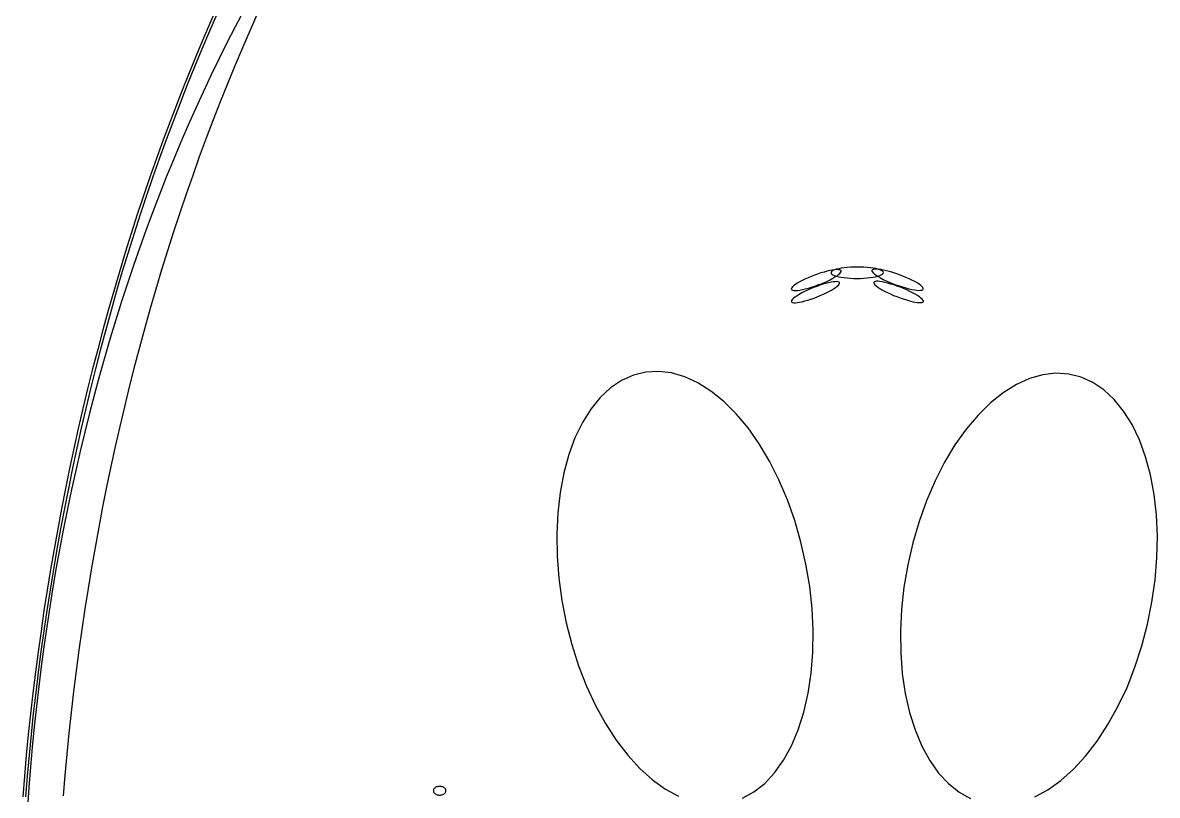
# Model space of a CAD drawing. Extents: x -1 to 217, y -22 to 302.
# Drawn here: x -0.6 to 100.8, y 158.5 to 227.6 of the extents above; entities that cross this region are included whole.
import ezdxf

# ---------------------------------------------------------------- set-up
doc = ezdxf.new("R2010")
doc.units = 0

msp = doc.modelspace()

# ---------------------------------------------------------------- linework, layer by layer
at = {"layer": 'ELLIPSES'}
for p, q in [((16.51, 228.36), (15.83, 226.78)), ((16.79, 228.37), (16.1, 226.79)), ((19.15, 228.59), (18.4, 227.17)), ((20.43, 228.45), (19.73, 226.88)), ((18.4, 227.17), (17.66, 225.74)), ((15.83, 226.78), (15.15, 225.19)), ((16.1, 226.79), (15.42, 225.2)), ((19.73, 226.88), (19.04, 225.3)), ((15.15, 225.19), (14.49, 223.59)), ((15.42, 225.2), (14.76, 223.6)), ((17.66, 225.74), (16.94, 224.29)), ((19.04, 225.3), (18.37, 223.71)), ((16.94, 224.29), (16.23, 222.82)), ((14.49, 223.59), (13.84, 221.98)), ((14.76, 223.6), (14.11, 221.99)), ((18.37, 223.71), (17.71, 222.1)), ((16.23, 222.82), (15.53, 221.34)), ((17.71, 222.1), (17.06, 220.49)), ((13.84, 221.98), (13.2, 220.36)), ((14.11, 221.99), (13.47, 220.37)), ((15.53, 221.34), (14.84, 219.85)), ((13.2, 220.36), (12.58, 218.73)), ((13.47, 220.37), (12.85, 218.73)), ((17.06, 220.49), (16.43, 218.86)), ((14.84, 219.85), (14.17, 218.35)), ((12.58, 218.73), (11.97, 217.08)), ((12.85, 218.73), (12.23, 217.09)), ((14.17, 218.35), (13.52, 216.83)), ((16.43, 218.86), (15.8, 217.22)), ((11.97, 217.08), (11.37, 215.43)), ((12.23, 217.09), (11.63, 215.44)), ((15.8, 217.22), (15.19, 215.57)), ((13.52, 216.83), (12.87, 215.3)), ((11.37, 215.43), (10.78, 213.76)), ((11.63, 215.44), (11.05, 213.77)), ((12.87, 215.3), (12.24, 213.76)), ((15.19, 215.57), (14.6, 213.91)), ((14.6, 213.91), (14.02, 212.24)), ((10.78, 213.76), (10.21, 212.09)), ((11.05, 213.77), (10.47, 212.1)), ((12.24, 213.76), (11.63, 212.2)), ((10.21, 212.09), (9.65, 210.4)), ((10.47, 212.1), (9.91, 210.41)), ((11.63, 212.2), (11.03, 210.64)), ((14.02, 212.24), (13.45, 210.56)), ((9.65, 210.4), (9.1, 208.71)), ((9.91, 210.41), (9.37, 208.72)), ((11.03, 210.64), (10.44, 209.06)), ((13.45, 210.56), (12.89, 208.87)), ((10.44, 209.06), (9.87, 207.47)), ((12.89, 208.87), (12.35, 207.17)), ((9.1, 208.71), (8.57, 207.01)), ((9.37, 208.72), (8.83, 207.02)), ((8.57, 207.01), (8.05, 205.29)), ((8.83, 207.02), (8.31, 205.31)), ((9.87, 207.47), (9.31, 205.86)), ((12.35, 207.17), (11.82, 205.46)), ((9.31, 205.86), (8.77, 204.25)), ((8.05, 205.29), (7.54, 203.57)), ((8.31, 205.31), (7.8, 203.58)), ((11.82, 205.46), (11.3, 203.74)), ((69.57, 204.76), (69.3, 204.64)), ((69.85, 204.88), (69.57, 204.76)), ((70.14, 204.99), (69.85, 204.88)), ((70.43, 205.09), (70.14, 204.99)), ((70.72, 205.19), (70.43, 205.09)), ((71, 205.27), (70.72, 205.19)), ((71.27, 205.34), (71, 205.27)), ((71.52, 205.4), (71.27, 205.34)), ((71.75, 205.45), (71.52, 205.4)), ((71.65, 205.27), (71.63, 205.21)), ((71.63, 205.21), (71.65, 205.14)), ((71.71, 205.34), (71.65, 205.27)), ((71.65, 205.14), (71.71, 205.07)), ((71.8, 205.4), (71.71, 205.34)), ((71.71, 205.07), (71.8, 205.01)), ((71.96, 205.47), (71.75, 205.45)), ((71.78, 204.71), (71.98, 204.83)), ((71.94, 205.46), (71.8, 205.4)), ((71.8, 205.01), (71.94, 204.95)), ((72.11, 205.52), (71.94, 205.46)), ((71.94, 204.95), (72.11, 204.9)), ((72.14, 205.49), (71.96, 205.47)), ((71.98, 204.83), (72.16, 204.94)), ((72.31, 205.57), (72.11, 205.52)), ((72.11, 204.9), (72.31, 204.85)), ((72.29, 205.48), (72.14, 205.49)), ((72.16, 204.94), (72.3, 205.05)), ((72.4, 205.46), (72.29, 205.48)), ((72.3, 205.05), (72.41, 205.15)), ((72.54, 205.61), (72.31, 205.57)), ((72.31, 204.85), (72.54, 204.8)), ((72.48, 205.43), (72.4, 205.46)), ((72.41, 205.15), (72.48, 205.24)), ((72.52, 205.38), (72.48, 205.43)), ((72.48, 205.24), (72.52, 205.31)), ((72.52, 205.31), (72.52, 205.38)), ((72.79, 205.65), (72.54, 205.61)), ((72.54, 204.8), (72.8, 204.77)), ((73.07, 205.68), (72.79, 205.65)), ((72.8, 204.77), (73.07, 204.74)), ((73.36, 205.7), (73.07, 205.68)), ((73.66, 205.72), (73.36, 205.7)), ((73.96, 205.72), (73.66, 205.72)), ((74.27, 205.72), (73.96, 205.72)), ((74.57, 205.71), (74.27, 205.72)), ((74.85, 205.69), (74.57, 205.71)), ((75.13, 205.66), (74.85, 205.69)), ((74.86, 204.74), (75.13, 204.77)), ((75.38, 205.62), (75.13, 205.66)), ((75.13, 204.77), (75.38, 204.81)), ((75.32, 205.47), (75.28, 205.42)), ((75.28, 205.42), (75.28, 205.36)), ((75.28, 205.36), (75.32, 205.28)), ((75.4, 205.51), (75.32, 205.47)), ((75.32, 205.28), (75.39, 205.19)), ((75.61, 205.58), (75.38, 205.62)), ((75.38, 204.81), (75.61, 204.85)), ((75.39, 205.19), (75.51, 205.09)), ((75.52, 205.53), (75.4, 205.51)), ((75.51, 205.09), (75.66, 204.98)), ((75.67, 205.53), (75.52, 205.53)), ((75.81, 205.53), (75.61, 205.58)), ((75.61, 204.85), (75.82, 204.9)), ((75.66, 204.98), (75.84, 204.86)), ((75.85, 205.52), (75.67, 205.53)), ((75.98, 205.47), (75.81, 205.53)), ((75.82, 204.9), (75.99, 204.96)), ((75.84, 204.86), (76.05, 204.74)), ((76.07, 205.49), (75.85, 205.52)), ((76.12, 205.41), (75.98, 205.47)), ((75.99, 204.96), (76.12, 205.02)), ((76.31, 205.44), (76.07, 205.49)), ((76.22, 205.35), (76.12, 205.41)), ((76.12, 205.02), (76.22, 205.08)), ((76.28, 205.28), (76.22, 205.35)), ((76.22, 205.08), (76.28, 205.15)), ((76.3, 205.22), (76.28, 205.28)), ((76.28, 205.15), (76.3, 205.22)), ((76.57, 205.38), (76.31, 205.44)), ((76.84, 205.31), (76.57, 205.38)), ((77.14, 205.22), (76.84, 205.31)), ((77.43, 205.13), (77.14, 205.22)), ((77.73, 205.02), (77.43, 205.13)), ((78.03, 204.91), (77.73, 205.02)), ((78.32, 204.79), (78.03, 204.91)), ((78.6, 204.67), (78.32, 204.79)), ((8.77, 204.25), (8.24, 202.63)), ((68.11, 203.87), (68.07, 203.79)), ((68.07, 203.79), (68.08, 203.73)), ((68.18, 203.96), (68.11, 203.87)), ((68.29, 204.06), (68.18, 203.96)), ((68.44, 204.16), (68.29, 204.06)), ((68.61, 204.28), (68.44, 204.16)), ((68.82, 204.4), (68.61, 204.28)), ((69.05, 204.52), (68.82, 204.4)), ((69.3, 204.64), (69.05, 204.52)), ((69.07, 203.71), (69.33, 203.76)), ((69.33, 203.76), (69.6, 203.84)), ((69.78, 203.77), (69.51, 203.65)), ((69.6, 203.84), (69.88, 203.92)), ((70.06, 203.88), (69.78, 203.77)), ((69.88, 203.92), (70.17, 204.01)), ((70.35, 203.99), (70.06, 203.88)), ((70.17, 204.01), (70.46, 204.12)), ((70.63, 204.09), (70.35, 203.99)), ((70.46, 204.12), (70.75, 204.23)), ((70.9, 204.18), (70.63, 204.09)), ((70.75, 204.23), (71.03, 204.35)), ((71.16, 204.25), (70.9, 204.18)), ((71.03, 204.35), (71.3, 204.47)), ((71.41, 204.32), (71.16, 204.25)), ((71.3, 204.47), (71.55, 204.59)), ((71.63, 204.36), (71.41, 204.32)), ((71.55, 204.59), (71.78, 204.71)), ((71.83, 204.4), (71.63, 204.36)), ((71.67, 203.66), (71.86, 203.78)), ((72.01, 204.41), (71.83, 204.4)), ((71.86, 203.78), (72.03, 203.9)), ((72.15, 204.42), (72.01, 204.41)), ((72.03, 203.9), (72.17, 204)), ((72.26, 204.4), (72.15, 204.42)), ((72.17, 204), (72.28, 204.1)), ((72.34, 204.37), (72.26, 204.4)), ((72.28, 204.1), (72.35, 204.19)), ((72.38, 204.32), (72.34, 204.37)), ((72.35, 204.19), (72.38, 204.26)), ((72.38, 204.26), (72.38, 204.32)), ((73.07, 204.74), (73.36, 204.72)), ((73.36, 204.72), (73.66, 204.7)), ((73.66, 204.7), (73.96, 204.7)), ((73.96, 204.7), (74.27, 204.7)), ((74.27, 204.7), (74.57, 204.72)), ((74.57, 204.72), (74.86, 204.74)), ((75.45, 204.35), (75.44, 204.29)), ((75.44, 204.29), (75.48, 204.22)), ((75.49, 204.4), (75.45, 204.35)), ((75.48, 204.22), (75.55, 204.13)), ((75.56, 204.43), (75.49, 204.4)), ((75.55, 204.13), (75.66, 204.03)), ((75.68, 204.45), (75.56, 204.43)), ((75.66, 204.03), (75.81, 203.92)), ((75.82, 204.45), (75.68, 204.45)), ((75.81, 203.92), (75.98, 203.81)), ((76, 204.43), (75.82, 204.45)), ((75.98, 203.81), (76.18, 203.69)), ((76.21, 204.39), (76, 204.43)), ((76.05, 204.74), (76.29, 204.62)), ((76.44, 204.35), (76.21, 204.39)), ((76.29, 204.62), (76.55, 204.5)), ((76.69, 204.28), (76.44, 204.35)), ((76.55, 204.5), (76.82, 204.37)), ((76.96, 204.2), (76.69, 204.28)), ((76.82, 204.37), (77.11, 204.26)), ((77.24, 204.12), (76.96, 204.2)), ((77.11, 204.26), (77.41, 204.14)), ((77.53, 204.02), (77.24, 204.12)), ((77.41, 204.14), (77.71, 204.04)), ((77.82, 203.91), (77.53, 204.02)), ((77.71, 204.04), (78.01, 203.94)), ((78.11, 203.79), (77.82, 203.91)), ((78.01, 203.94), (78.3, 203.85)), ((78.39, 203.67), (78.11, 203.79)), ((78.3, 203.85), (78.58, 203.78)), ((78.58, 203.78), (78.84, 203.72)), ((78.86, 204.54), (78.6, 204.67)), ((79.1, 204.42), (78.86, 204.54)), ((79.31, 204.3), (79.1, 204.42)), ((79.49, 204.18), (79.31, 204.3)), ((79.64, 204.07), (79.49, 204.18)), ((79.75, 203.97), (79.64, 204.07)), ((79.83, 203.88), (79.75, 203.97)), ((79.87, 203.81), (79.83, 203.88)), ((79.87, 203.74), (79.87, 203.81)), ((7.54, 203.57), (7.05, 201.84)), ((7.8, 203.58), (7.31, 201.85)), ((11.3, 203.74), (10.8, 202.01)), ((68.11, 202.75), (68.07, 202.68)), ((68.08, 203.73), (68.12, 203.68)), ((68.18, 202.84), (68.11, 202.75)), ((68.12, 203.68), (68.19, 203.64)), ((68.28, 202.94), (68.18, 202.84)), ((68.19, 203.64), (68.31, 203.63)), ((68.42, 203.04), (68.28, 202.94)), ((68.31, 203.63), (68.46, 203.62)), ((68.59, 203.16), (68.42, 203.04)), ((68.46, 203.62), (68.63, 203.63)), ((68.79, 203.28), (68.59, 203.16)), ((68.63, 203.63), (68.84, 203.66)), ((69.01, 203.4), (68.79, 203.28)), ((68.84, 203.66), (69.07, 203.71)), ((69.25, 203.52), (69.01, 203.4)), ((69.51, 203.65), (69.25, 203.52)), ((69.29, 202.69), (69.55, 202.76)), ((69.55, 202.76), (69.83, 202.85)), ((69.83, 202.85), (70.11, 202.95)), ((70.11, 202.95), (70.39, 203.06)), ((70.39, 203.06), (70.67, 203.17)), ((70.67, 203.17), (70.94, 203.29)), ((70.94, 203.29), (71.2, 203.42)), ((71.2, 203.42), (71.44, 203.54)), ((71.44, 203.54), (71.67, 203.66)), ((76.18, 203.69), (76.41, 203.56)), ((76.41, 203.56), (76.66, 203.44)), ((76.66, 203.44), (76.93, 203.31)), ((76.93, 203.31), (77.21, 203.19)), ((77.21, 203.19), (77.5, 203.08)), ((77.5, 203.08), (77.79, 202.97)), ((77.79, 202.97), (78.08, 202.87)), ((78.08, 202.87), (78.36, 202.78)), ((78.36, 202.78), (78.63, 202.7)), ((78.66, 203.54), (78.39, 203.67)), ((78.91, 203.42), (78.66, 203.54)), ((78.84, 203.72), (79.08, 203.68)), ((79.14, 203.29), (78.91, 203.42)), ((79.08, 203.68), (79.3, 203.65)), ((79.34, 203.17), (79.14, 203.29)), ((79.3, 203.65), (79.48, 203.63)), ((79.52, 203.06), (79.34, 203.17)), ((79.48, 203.63), (79.63, 203.64)), ((79.66, 202.95), (79.52, 203.06)), ((79.63, 203.64), (79.75, 203.66)), ((79.77, 202.85), (79.66, 202.95)), ((79.75, 203.66), (79.83, 203.69)), ((79.84, 202.76), (79.77, 202.85)), ((79.83, 203.69), (79.87, 203.74)), ((79.88, 202.69), (79.84, 202.76)), ((7.05, 201.84), (6.57, 200.11)), ((7.31, 201.85), (6.83, 200.12)), ((8.24, 202.63), (7.72, 200.99)), ((10.8, 202.01), (10.31, 200.28)), ((68.07, 202.68), (68.08, 202.62)), ((68.08, 202.62), (68.12, 202.57)), ((68.12, 202.57), (68.19, 202.54)), ((68.19, 202.54), (68.3, 202.52)), ((68.3, 202.52), (68.45, 202.52)), ((68.45, 202.52), (68.62, 202.54)), ((68.62, 202.54), (68.82, 202.58)), ((68.82, 202.58), (69.05, 202.62)), ((69.05, 202.62), (69.29, 202.69)), ((78.63, 202.7), (78.88, 202.64)), ((78.88, 202.64), (79.12, 202.59)), ((79.12, 202.59), (79.32, 202.55)), ((79.32, 202.55), (79.5, 202.54)), ((79.5, 202.54), (79.65, 202.54)), ((79.65, 202.54), (79.76, 202.55)), ((79.76, 202.55), (79.84, 202.58)), ((79.84, 202.58), (79.88, 202.63)), ((79.88, 202.63), (79.88, 202.69)), ((7.72, 200.99), (7.22, 199.35)), ((6.57, 200.11), (6.11, 198.36)), ((6.83, 200.12), (6.36, 198.37)), ((10.31, 200.28), (9.84, 198.53)), ((7.22, 199.35), (6.74, 197.69)), ((6.11, 198.36), (5.65, 196.61)), ((6.36, 198.37), (5.91, 196.62)), ((6.74, 197.69), (6.27, 196.02)), ((9.84, 198.53), (9.38, 196.78)), ((9.38, 196.78), (8.93, 195.01)), ((5.65, 196.61), (5.21, 194.84)), ((5.91, 196.62), (5.47, 194.85)), ((6.27, 196.02), (5.82, 194.35)), ((53.98, 196.07), (52.92, 195.59)), ((55.08, 196.34), (53.98, 196.07)), ((56.22, 196.4), (55.08, 196.34)), ((57.38, 196.26), (56.22, 196.4)), ((58.56, 195.92), (57.38, 196.26)), ((59.74, 195.37), (58.56, 195.92)), ((89.37, 195.76), (88.19, 195.22)), ((90.55, 196.1), (89.37, 195.76)), ((91.72, 196.23), (90.55, 196.1)), ((92.86, 196.16), (91.72, 196.23)), ((93.96, 195.89), (92.86, 196.16)), ((95.01, 195.41), (93.96, 195.89)), ((5.21, 194.84), (4.79, 193.07)), ((5.47, 194.85), (5.05, 193.09)), ((8.93, 195.01), (8.5, 193.24)), ((51.93, 194.93), (51, 194.07)), ((52.92, 195.59), (51.93, 194.93)), ((60.9, 194.64), (59.74, 195.37)), ((62.05, 193.71), (60.9, 194.64)), ((88.19, 195.22), (87.02, 194.49)), ((96.01, 194.74), (95.01, 195.41)), ((96.93, 193.88), (96.01, 194.74)), ((5.82, 194.35), (5.38, 192.66)), ((51, 194.07), (50.16, 193.03)), ((63.15, 192.61), (62.05, 193.71)), ((87.02, 194.49), (85.87, 193.58)), ((97.77, 192.84), (96.93, 193.88)), ((4.79, 193.07), (4.38, 191.3)), ((5.05, 193.09), (4.64, 191.31)), ((5.38, 192.66), (4.95, 190.97)), ((8.5, 193.24), (8.08, 191.47)), ((50.16, 193.03), (49.41, 191.83)), ((64.21, 191.34), (63.15, 192.61)), ((85.87, 193.58), (84.77, 192.48)), ((98.52, 191.64), (97.77, 192.84)), ((49.41, 191.83), (48.75, 190.46)), ((84.77, 192.48), (83.71, 191.23)), ((99.18, 190.27), (98.52, 191.64)), ((4.38, 191.3), (3.98, 189.52)), ((4.64, 191.31), (4.24, 189.53)), ((4.95, 190.97), (4.54, 189.27)), ((8.08, 191.47), (7.68, 189.68)), ((65.2, 189.93), (64.21, 191.34)), ((83.71, 191.23), (82.7, 189.82)), ((7.68, 189.68), (7.29, 187.89)), ((48.75, 190.46), (48.2, 188.96)), ((66.13, 188.37), (65.2, 189.93)), ((82.7, 189.82), (81.77, 188.27)), ((99.73, 188.77), (99.18, 190.27)), ((3.98, 189.52), (3.6, 187.73)), ((4.24, 189.53), (3.86, 187.74)), ((4.54, 189.27), (4.15, 187.55)), ((48.2, 188.96), (47.75, 187.32)), ((100.16, 187.14), (99.73, 188.77)), ((3.6, 187.73), (3.23, 185.93)), ((3.86, 187.74), (3.49, 185.94)), ((4.15, 187.55), (3.77, 185.83)), ((7.29, 187.89), (6.91, 186.09)), ((66.97, 186.7), (66.13, 188.37)), ((81.77, 188.27), (80.92, 186.61)), ((47.75, 187.32), (47.43, 185.58)), ((67.73, 184.92), (66.97, 186.7)), ((80.92, 186.61), (80.16, 184.84)), ((100.49, 185.4), (100.16, 187.14)), ((3.23, 185.93), (2.88, 184.13)), ((3.49, 185.94), (3.13, 184.14)), ((3.77, 185.83), (3.41, 184.11)), ((6.91, 186.09), (6.55, 184.28)), ((47.43, 185.58), (47.22, 183.75)), ((68.39, 183.07), (67.73, 184.92)), ((80.16, 184.84), (79.49, 182.99)), ((100.69, 183.58), (100.49, 185.4)), ((2.88, 184.13), (2.54, 182.32)), ((3.13, 184.14), (2.79, 182.33)), ((3.41, 184.11), (3.06, 182.37)), ((6.55, 184.28), (6.2, 182.47)), ((47.22, 183.75), (47.13, 181.85)), ((100.78, 181.68), (100.69, 183.58)), ((6.2, 182.47), (5.87, 180.66)), ((68.94, 181.14), (68.39, 183.07)), ((79.49, 182.99), (78.93, 181.07)), ((2.54, 182.32), (2.21, 180.5)), ((2.79, 182.33), (2.46, 180.51)), ((3.06, 182.37), (2.73, 180.63)), ((47.13, 181.85), (47.16, 179.9)), ((100.74, 179.73), (100.78, 181.68)), ((2.21, 180.5), (1.9, 178.68)), ((2.46, 180.51), (2.15, 178.69)), ((2.73, 180.63), (2.41, 178.88)), ((5.87, 180.66), (5.55, 178.83)), ((69.39, 179.18), (68.94, 181.14)), ((78.93, 181.07), (78.48, 179.11)), ((47.16, 179.9), (47.31, 177.91)), ((100.58, 177.76), (100.74, 179.73)), ((1.9, 178.68), (1.6, 176.86)), ((2.15, 178.69), (1.85, 176.87)), ((2.41, 178.88), (2.11, 177.12)), ((5.55, 178.83), (5.25, 177)), ((69.72, 177.19), (69.39, 179.18)), ((78.48, 179.11), (78.14, 177.13)), ((47.31, 177.91), (47.58, 175.92)), ((100.3, 175.77), (100.58, 177.76)), ((1.6, 176.86), (1.31, 175.03)), ((1.85, 176.87), (1.57, 175.04)), ((2.11, 177.12), (1.83, 175.35)), ((5.25, 177), (4.96, 175.17)), ((69.93, 175.2), (69.72, 177.19)), ((78.14, 177.13), (77.92, 175.15)), ((47.58, 175.92), (47.97, 173.94)), ((99.91, 173.8), (100.3, 175.77)), ((1.31, 175.03), (1.05, 173.19)), ((1.57, 175.04), (1.3, 173.2)), ((1.83, 175.35), (1.56, 173.58)), ((4.96, 175.17), (4.69, 173.33)), ((70.03, 173.23), (69.93, 175.2)), ((77.92, 175.15), (77.82, 173.18)), ((1.56, 173.58), (1.3, 171.8)), ((47.97, 173.94), (48.47, 171.99)), ((99.4, 171.86), (99.91, 173.8)), ((1.05, 173.19), (0.79, 171.35)), ((1.3, 173.2), (1.04, 171.36)), ((4.69, 173.33), (4.43, 171.48)), ((70, 171.29), (70.03, 173.23)), ((77.82, 173.18), (77.85, 171.26)), ((0.79, 171.35), (0.55, 169.51)), ((1.04, 171.36), (0.8, 169.52)), ((1.3, 171.8), (1.06, 170.02)), ((4.43, 171.48), (4.18, 169.63)), ((48.47, 171.99), (49.08, 170.1)), ((98.78, 169.97), (99.4, 171.86)), ((69.85, 169.43), (70, 171.29)), ((77.85, 171.26), (77.99, 169.4)), ((0.55, 169.51), (0.32, 167.66)), ((0.8, 169.52), (0.58, 167.67)), ((1.06, 170.02), (0.84, 168.23)), ((4.18, 169.63), (3.95, 167.78)), ((49.08, 170.1), (49.79, 168.28)), ((69.58, 167.64), (69.85, 169.43)), ((77.99, 169.4), (78.26, 167.61)), ((98.07, 168.16), (98.78, 169.97)), ((49.79, 168.28), (50.59, 166.55)), ((0.32, 167.66), (0.11, 165.81)), ((0.58, 167.67), (0.36, 165.82)), ((0.84, 168.23), (0.64, 166.44)), ((3.95, 167.78), (3.73, 165.92)), ((69.19, 165.95), (69.58, 167.64)), ((78.26, 167.61), (78.64, 165.93)), ((97.26, 166.44), (98.07, 168.16)), ((0.64, 166.44), (0.44, 164.64)), ((50.59, 166.55), (51.48, 164.94)), ((96.37, 164.84), (97.26, 166.44)), ((0.11, 165.81), (-0.09, 163.96)), ((0.36, 165.82), (0.17, 163.96)), ((3.73, 165.92), (3.53, 164.06)), ((68.69, 164.38), (69.19, 165.95)), ((78.64, 165.93), (79.13, 164.36)), ((0.44, 164.64), (0.27, 162.83)), ((51.48, 164.94), (52.44, 163.45)), ((68.09, 162.94), (68.69, 164.38)), ((79.13, 164.36), (79.74, 162.92)), ((95.4, 163.36), (96.37, 164.84)), ((-0.09, 163.96), (-0.27, 162.1)), ((0.17, 163.96), (-0.02, 162.1)), ((3.53, 164.06), (3.35, 162.2)), ((52.44, 163.45), (53.47, 162.11)), ((94.37, 162.02), (95.4, 163.36)), ((0.27, 162.83), (0.11, 161.02)), ((3.35, 162.2), (3.18, 160.33)), ((67.38, 161.65), (68.09, 162.94)), ((79.74, 162.92), (80.44, 161.64)), ((-0.27, 162.1), (-0.44, 160.24)), ((-0.02, 162.1), (-0.19, 160.24)), ((53.47, 162.11), (54.55, 160.92)), ((66.58, 160.53), (67.38, 161.65)), ((80.44, 161.64), (81.24, 160.51)), ((93.28, 160.85), (94.37, 162.02)), ((-0.44, 160.24), (-0.59, 158.37)), ((-0.19, 160.24), (-0.34, 158.38)), ((0.11, 161.02), (-0.03, 159.21)), ((3.18, 160.33), (3.02, 158.46)), ((54.55, 160.92), (55.67, 159.91)), ((65.7, 159.58), (66.58, 160.53)), ((81.24, 160.51), (82.12, 159.56)), ((92.15, 159.84), (93.28, 160.85)), ((-0.03, 159.21), (-0.16, 157.39)), ((36.22, 159.17), (36.18, 159.13)), ((36.26, 159.21), (36.22, 159.17)), ((36.32, 159.24), (36.26, 159.21)), ((36.38, 159.27), (36.32, 159.24)), ((36.44, 159.29), (36.38, 159.27)), ((36.51, 159.31), (36.44, 159.29)), ((36.59, 159.32), (36.51, 159.31)), ((36.66, 159.32), (36.59, 159.32)), ((36.73, 159.32), (36.66, 159.32)), ((36.8, 159.31), (36.73, 159.32)), ((36.87, 159.29), (36.8, 159.31)), ((36.94, 159.27), (36.87, 159.29)), ((37, 159.24), (36.94, 159.27)), ((37.05, 159.21), (37, 159.24)), ((37.1, 159.17), (37.05, 159.21)), ((37.14, 159.13), (37.1, 159.17)), ((55.67, 159.91), (56.83, 159.08)), ((64.74, 158.82), (65.7, 159.58)), ((82.12, 159.56), (83.08, 158.8)), ((91, 159.02), (92.15, 159.84)), ((36.11, 158.98), (36.1, 158.93)), ((36.1, 158.93), (36.11, 158.88)), ((36.12, 159.03), (36.11, 158.98)), ((36.11, 158.88), (36.12, 158.83)), ((36.14, 159.08), (36.12, 159.03)), ((36.12, 158.83), (36.14, 158.78)), ((36.18, 159.13), (36.14, 159.08)), ((36.14, 158.78), (36.18, 158.73)), ((36.18, 158.73), (36.22, 158.69)), ((36.22, 158.69), (36.27, 158.65)), ((36.27, 158.65), (36.32, 158.62)), ((36.32, 158.62), (36.38, 158.59)), ((36.38, 158.59), (36.45, 158.57)), ((36.45, 158.57), (36.52, 158.55)), ((36.52, 158.55), (36.59, 158.54)), ((36.59, 158.54), (36.66, 158.54)), ((36.66, 158.54), (36.73, 158.54)), ((36.73, 158.54), (36.81, 158.55)), ((36.81, 158.55), (36.87, 158.57)), ((36.87, 158.57), (36.94, 158.59)), ((36.94, 158.59), (37, 158.62)), ((37, 158.62), (37.06, 158.66)), ((37.06, 158.66), (37.1, 158.69)), ((37.1, 158.69), (37.14, 158.74)), ((37.18, 159.08), (37.14, 159.13)), ((37.14, 158.74), (37.18, 158.78)), ((37.2, 159.03), (37.18, 159.08)), ((37.18, 158.78), (37.2, 158.83)), ((37.21, 158.98), (37.2, 159.03)), ((37.2, 158.83), (37.21, 158.88)), ((37.22, 158.93), (37.21, 158.98)), ((37.21, 158.88), (37.22, 158.93)), ((56.83, 159.08), (58, 158.43)), ((63.71, 158.25), (64.74, 158.82)), ((83.08, 158.8), (84.1, 158.22)), ((89.82, 158.38), (91, 159.02))]:
    msp.add_line(p, q, dxfattribs=at)

doc.saveas('drawing.dxf')
